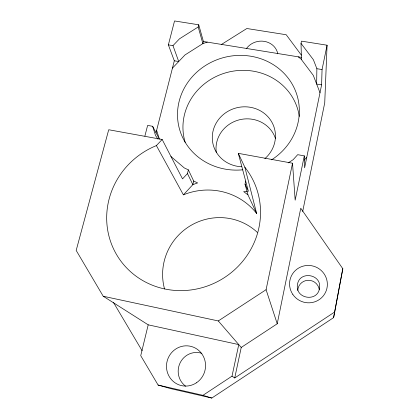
<?xml version="1.0" encoding="UTF-8"?>
<svg xmlns="http://www.w3.org/2000/svg" width="419" height="419" viewBox="0 0 419 419"><rect width="100%" height="100%" fill="white"/><g stroke="black" fill="none" stroke-linecap="round" stroke-linejoin="round"><path stroke-width="0.63" d="M302.686 211.495L324.735 102.786L327.071 45.21L301.497 41.141L301.015 43.377L313.396 59.734L316.874 68.706L316.644 84.036L321.609 84.863L304.608 167.81L304.294 155.873L297.679 154.679L293.159 159.676L288.235 162.881M321.609 84.863L322.059 69.554L327.071 45.21M170.957 156.507L184.287 167.935L188.367 169.857L187.471 173.571L182.527 178.887L162.169 139.475L108.715 129.743L76.179 250.431L103.226 296.254L148.2 324.83L140.732 355.668L158.104 385.051L170.538 388.581L211.799 398.05L333.608 317.628L341.202 277.032M333.608 317.628L342.821 268.752L300.758 208.233L277.226 323.782L241.229 347.445L234.734 377.954L232.011 376.157L202.932 395.332L158.104 385.051M341.323 276.399L342.821 268.752M304.294 155.873L295.17 200.172L292.53 163.221L238.296 153.344L248.399 191.331L245.026 184.119L245.712 181.018M277.226 323.782L266.086 289.702L292.53 163.221M232.011 376.157L238.762 344.596L148.2 324.83M188.367 169.857L193.704 181.071L192.855 184.638L183.391 194.845L156.397 145.592L162.169 139.475M155.999 132.786L174.309 60.797L168.375 44.88L174.54 20.95L198.737 24.8L203.398 41.491L202.88 43.597L184.983 54.957L172.445 68.129M207.253 42.12L202.88 43.597L198.192 26.984L198.737 24.8M144.874 136.107L147.629 125.401L152.647 126.302L159.403 139.166L156.617 130.34M304.225 160.068L306.771 157.251M168.375 44.88L172.974 45.634L179.515 38.799L198.192 26.984M234.734 377.954L334.734 311.977M103.226 296.254L218.283 320.944L266.086 289.702M221.368 44.514L246.849 28.513L286.219 34.746L301.329 55.083M247.467 191.363L243.68 191.64L247.938 194.84L256.632 213.449A63.955 62.274 -35.1 0 0 183.391 194.845M203.398 41.491L301.308 57.324M316.874 68.706L322.059 69.554M174.309 60.797L178.724 61.53L172.974 45.634M202.932 395.332L211.799 398.05M193.704 181.071L197.627 182.93L192.855 184.638L187.471 173.571M298.26 56.869L300.957 58.953L313.312 75.394L319.996 92.735M218.283 320.944L241.229 347.445M157.947 139.15L155.554 135.536L152.647 126.302M113.444 302.392L142.146 350.808M238.296 153.344L244.858 167.26L256.632 213.449M245.026 184.119L247.938 194.84M301.015 43.377L301.455 59.571M241.726 166.757A31.697 29.88 -13.9 0 1 213.952 127.947A31.697 29.88 -13.9 0 1 261.341 111.36A31.697 29.88 -13.9 0 1 264.845 158.665M164.536 288.958A56.439 55.387 -39.4 0 1 190.011 225.967A56.439 55.387 -39.4 0 1 257.308 232.362M244.858 167.26A77.793 74.598 -31.5 0 1 224.065 277.818A77.793 74.598 -31.5 0 1 114.591 251.002A77.793 74.598 -31.5 0 1 156.397 145.592M185.182 142.355A58.66 55.057 -14.1 0 1 229.376 71.874A58.66 55.057 -14.1 0 1 299.302 116.466M242.858 169.8A61.158 57.12 -14.3 0 1 179.929 98.523A61.158 57.12 -14.3 0 1 274.759 65.605A61.158 57.12 -14.3 0 1 271.591 159.828M216.314 152.61A30.498 28.869 -13.6 0 1 239.862 119.687A30.498 28.869 -13.6 0 1 275.534 138.736M246.335 48.698A17.341 15.88 -10.9 0 1 264.289 41.355A17.341 15.88 -10.9 0 1 277.787 53.8M297.789 290.435A10.836 10.669 28.6 0 1 308.106 280.285A10.836 10.669 28.6 0 1 319.294 289.775M185.622 386.182A18.567 17.949 -77.6 0 1 180.165 362.77A18.567 17.949 -77.6 0 1 201.853 353.343M319.535 288.078C317.822 302.518 295.007 298.93 297.443 284.737C299.229 270.412 321.871 273.963 319.535 288.078M292.844 294.473A18.955 18.646 24.4 0 0 325.49 292.457A18.955 18.646 24.4 0 0 307.054 265.473A18.955 18.646 24.4 0 0 292.844 294.473M196.375 382.83A20.185 19.489 -74.5 0 0 195.186 348A20.185 19.489 -74.5 0 0 166.495 367.023A20.185 19.489 -74.5 0 0 196.375 382.83"/></g></svg>
